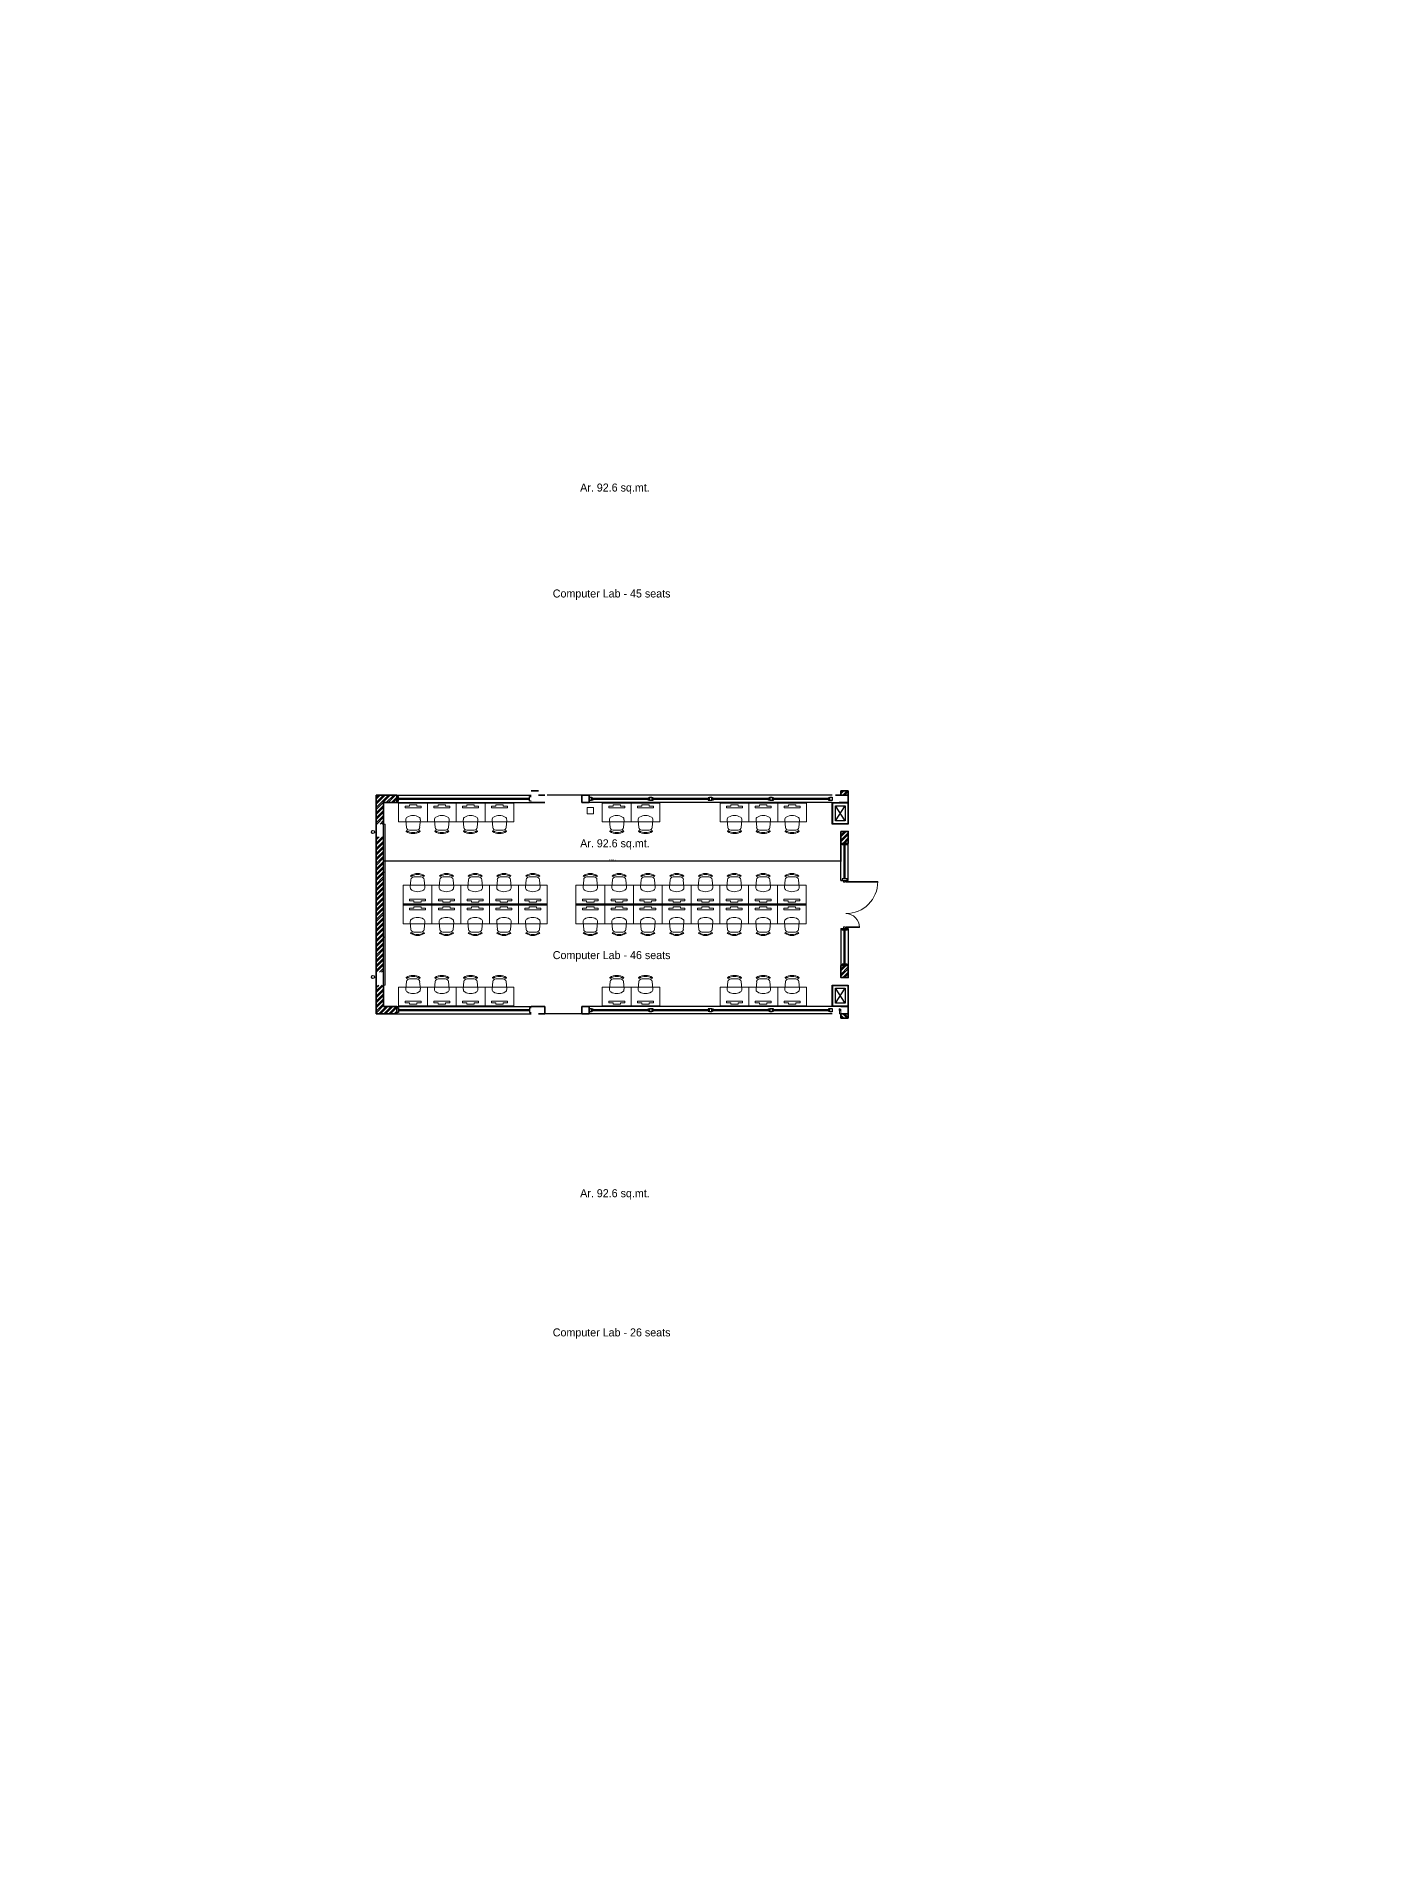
# Model space of a CAD drawing. Header units: millimetres. Extents: x -276609 to 1081398, y -453808 to 472098.
# Drawn here: x -276609 to -234277, y -453808 to -396810 of the extents above; entities that cross this region are included whole.
import ezdxf

# ---------------------------------------------------------------- set-up
doc = ezdxf.new("R2010")
doc.units = ezdxf.units.MM
doc.header["$MEASUREMENT"] = 0
for name, color, linetype in [('A-Anno Tags', 6, 'Continuous'), ('A-Elevation', 4, 'Continuous'), ('A-Steps', 3, 'Continuous'), ('A-Wall Patt', 8, 'Continuous'), ('A-Window', 4, 'Continuous'), ('AREAS', 7, 'Continuous')]:
    doc.layers.add(name, color=color, linetype=linetype)
for name, color, linetype, lineweight in [('A-Detail Lines', 241, 'Continuous', 25), ('A-Door', 4, 'Continuous', 9), ('A-Wall Sec', 1, 'Continuous', 20), ('Flooring', 241, 'Continuous', 18), ('frntr', 42, 'Continuous', 13), ('Section lines', 8, 'Continuous', 13)]:
    doc.layers.add(name, color=color, linetype=linetype, lineweight=lineweight)
doc.layers.add('I-Furniture', color=7, linetype='Continuous', lineweight=20, true_color=0xb35900)
doc.styles.get("Standard").update_dxf_attribs({"font": ''})
doc.styles.get('Standard').set_extended_font_data('Gill Sans MT')
doc.dimstyles.new('IIITD_WD_L @ 20', dxfattribs={"dimscale": 20, "dimtxt": 2.5, "dimasz": 1, "dimexe": 0.5, "dimexo": 0.25, "dimgap": 0.3, "dimtad": 1, "dimdec": 0, "dimrnd": 1, "dimzin": 0, "dimdsep": 46, "dimtxsty": 'Standard', "dimblk": 'ARCHTICK', "dimcen": 0.2, "dimdle": 1, "dimclrd": 8, "dimclre": 9, "dimclrt": 256, "dimadec": 0, "dimazin": 0, "dimtfac": 1, "dimtdec": 0, "dimtofl": 0, "dimtmove": 0, "dimatfit": 0, "dimfxl": 1, "dimtolj": 1, "dimtzin": 0, "dimlwd": -1, "dimlwe": -1, "dimarcsym": 0})

# ---------------------------------------------------------------- blocks, each defined once
blk = doc.blocks.new('ergerg')
at = {"layer": 'A-Window', "color": 2, "lineweight": 60}
for p, q in [((-540364, -109208), (-542090, -109208)), ((-538483, -109208), (-540209, -109208)), ((-536601, -109208), (-538328, -109208)), ((-534720, -109208), (-536446, -109208))]:
    blk.add_line(p, q, dxfattribs=at)
at = {"layer": 'A-Window'}
for points in [[(-534605, -109093), (-542205, -109093)], [(-534605, -109323), (-542205, -109323)]]:
    blk.add_lwpolyline(points, dxfattribs=at)
for points in [[(-542130, -109158), (-542130, -109258), (-542205, -109258), (-542205, -109158)], [(-542130, -109171), (-542090, -109171), (-542090, -109246), (-542130, -109246)], [(-540364, -109171), (-540324, -109171), (-540324, -109246), (-540364, -109246)], [(-540249, -109158), (-540249, -109258), (-540324, -109258), (-540324, -109158)], [(-540209, -109171), (-540249, -109171), (-540249, -109246), (-540209, -109246)], [(-538443, -109171), (-538483, -109171), (-538483, -109246), (-538443, -109246)], [(-538368, -109158), (-538368, -109258), (-538443, -109258), (-538443, -109158)], [(-538368, -109171), (-538328, -109171), (-538328, -109246), (-538368, -109246)], [(-536601, -109171), (-536561, -109171), (-536561, -109246), (-536601, -109246)], [(-536486, -109158), (-536486, -109258), (-536561, -109258), (-536561, -109158)], [(-536446, -109171), (-536486, -109171), (-536486, -109246), (-536446, -109246)], [(-534680, -109171), (-534720, -109171), (-534720, -109246), (-534680, -109246)], [(-534605, -109158), (-534605, -109258), (-534680, -109258), (-534680, -109158)]]:
    blk.add_lwpolyline(points, close=True, dxfattribs=at)
blk = doc.blocks.new('Duct Plan')
at = {"layer": 'A-Detail Lines'}
for p, q in [((-490003, -40799), (-490303, -40329)), ((-490303, -40799), (-490003, -40329))]:
    blk.add_line(p, q, dxfattribs=at)
blk.add_lwpolyline([(-490003, -40329), (-490003, -40799), (-490303, -40799), (-490303, -40329)], close=True, dxfattribs=at)
at = {"layer": 'A-Window'}
for points in [[(-489903, -40229), (-489903, -40899), (-490403, -40899), (-490403, -40229)], [(-489915, -40241), (-489915, -40887), (-490391, -40887), (-490391, -40241)]]:
    blk.add_lwpolyline(points, close=True, dxfattribs=at)
blk = doc.blocks.new('w6')
at = {"layer": 'A-Window', "color": 2, "lineweight": 60}
blk.add_line((-503968, -64799), (-499868, -64799), dxfattribs=at)
at = {"layer": 'A-Window'}
for points in [[(-504018, -64684), (-499818, -64684)], [(-504018, -64724), (-503968, -64724), (-503968, -64874), (-504018, -64874)], [(-504018, -64914), (-499818, -64914)], [(-499818, -64724), (-499868, -64724), (-499868, -64874), (-499818, -64874)]]:
    blk.add_lwpolyline(points, dxfattribs=at)
blk = doc.blocks.new('Big Door Garbage')
at = {"layer": 'A-Door', "color": 5, "lineweight": 18}
for p, q in [((-12550, 128778), (-12500, 128778)), ((-12550, 128703), (-12550, 128778)), ((-12550, 128703), (-12515, 128703)), ((-12515, 128738), (-12500, 128738)), ((-12515, 128703), (-12515, 128738)), ((-12515, 128703), (-12515, 128273)), ((-12499, 128703), (-12515, 128703)), ((-12500, 128778), (-12500, 128738)), ((-12499, 128703), (-12499, 128273)), ((-11101, 128703), (-11101, 127703)), ((-11101, 128703), (-11085, 128703)), ((-11100, 128778), (-11100, 128738)), ((-11050, 128778), (-11100, 128778)), ((-11085, 128738), (-11100, 128738)), ((-11085, 128703), (-11085, 128738)), ((-11050, 128703), (-11085, 128703)), ((-11085, 128703), (-11085, 127703)), ((-11050, 128703), (-11050, 128778))]:
    blk.add_line(p, q, dxfattribs=at)
at = {"layer": 'A-Door', "lineweight": 18}
for centre, radius, start, end in [((-12515, 128703), 430, 270, 0), ((-11085, 128703), 1000, 180, 270)]:
    blk.add_arc(centre, radius, start, end, dxfattribs=at)
blk = doc.blocks.new('sertyrhye')
at = {"layer": 'A-Window', "color": 2, "lineweight": 60}
for p, q in [((303603, 191860), (303603, 192920)), ((303603, 190260), (303603, 189200))]:
    blk.add_line(p, q, dxfattribs=at)
at = {"layer": 'A-Window'}
for p, q in [((303488, 191810), (303718, 191810)), ((303488, 190310), (303718, 190310))]:
    blk.add_line(p, q, dxfattribs=at)
for points in [[(303488, 191810), (303488, 192970)], [(303678, 192970), (303678, 192920), (303528, 192920), (303528, 192970)], [(303718, 191810), (303718, 192970)], [(303678, 191810), (303678, 191860), (303528, 191860), (303528, 191810)], [(303488, 190310), (303488, 189150)], [(303678, 190310), (303678, 190260), (303528, 190260), (303528, 190310)], [(303718, 190310), (303718, 189150)], [(303678, 189150), (303678, 189200), (303528, 189200), (303528, 189150)]]:
    blk.add_lwpolyline(points, dxfattribs=at)
at = {"layer": 'A-Detail Lines', "rotation": 90}
blk.add_blockref('Big Door Garbage', (432343, 202860), dxfattribs=at)
blk = doc.blocks.new('chair1')
at = {"layer": 'I-Furniture'}
for p, q in [((-320, 228), (-84, 207)), ((1, 115), (1, -115)), ((16, 201), (42, 219)), ((-320, -228), (-84, -207)), ((16, -201), (42, -219))]:
    blk.add_line(p, q, dxfattribs=at)
for centre, radius, start, end in [((-108, 0), 351, 148.407, 211.593), ((-328, 135), 92.9, 85.0303, 148.407), ((-92, 115), 92.9, 0, 85.0303), ((-278, 0), 356, 325.6197, 34.3803), ((-278, 0), 387, 325.6197, 34.3803), ((-328, -135), 92.9, 211.593, 274.9697), ((-92, -115), 92.9, 274.9697, 0)]:
    blk.add_arc(centre, radius, start, end, dxfattribs=at)
blk = doc.blocks.new('lib')
at = {"layer": 'frntr'}
for points in [[(-13156, -13242), (-13156, -12342), (-12556, -12342), (-12556, -13242)], [(-13156, -12342), (-13134, -12342), (-13134, -13242), (-13156, -13242)], [(-13043, -12677), (-13085, -12677), (-13085, -12907), (-13043, -12907), (-13043, -13042), (-12993, -13042), (-12993, -12542), (-13043, -12542)]]:
    blk.add_lwpolyline(points, close=True, dxfattribs=at)
at = {"layer": 'frntr', "xscale": -1, "rotation": 180}
blk.add_blockref('chair1', (-12296, -12792), dxfattribs=at)
blk = doc.blocks.new('A$C01972C47')
at = {"layer": 'A-Anno Tags', "char_height": 250, "width": 3833.17, "attachment_point": 7}
for s, insert in [('\\pi92.653;Computer Lab - 45 seats', (5428, -5338)), ('\\pi92.653;Computer Lab - 46 seats', (5428, -16638)), ('\\pi92.653;Computer Lab - 26 seats', (5428, -28428))]:
    blk.add_mtext(s, dxfattribs=dict(at, insert=insert))
at = {"layer": 'AREAS', "char_height": 250, "width": 2380.42, "attachment_point": 1}
for insert in [(6377, -1702), (6377, -12820), (6377, -23753)]:
    blk.add_mtext('\\pt2500;Ar. 92.6 sq.mt.', dxfattribs=dict(at, insert=insert))
blk = doc.blocks.new('_ArchTick')
at = {"color": 0, "linetype": 'ByBlock', "const_width": 0.15}
blk.add_lwpolyline([(-0.5, -0.5), (0.5, 0.5)], dxfattribs=at)
blk = doc.blocks.new('*D460')
at = {"color": 9, "transparency": 16777216}
for p, q in [((-265759, -422030), (-265759, -422585)), ((-251459, -422030), (-251459, -422585))]:
    blk.add_line(p, q, dxfattribs=at)
at = {"color": 8, "transparency": 16777216}
blk.add_line((-251439, -422575), (-265779, -422575), dxfattribs=at)
at = {"color": 8, "transparency": 16777216, "xscale": 20, "yscale": 20, "zscale": 20, "rotation": 180}
blk.add_blockref('_ArchTick', (-265759, -422575), dxfattribs=at)
at = {"color": 8, "transparency": 16777216, "xscale": 20, "yscale": 20, "zscale": 20}
blk.add_blockref('_ArchTick', (-251459, -422575), dxfattribs=at)
at = {"transparency": 16777216, "insert": (-258609, -422544), "char_height": 50, "attachment_point": 5}
blk.add_mtext('\\A1;14300', dxfattribs=at)

msp = doc.modelspace()

# ---------------------------------------------------------------- hatches: boundary and pattern name
at = {"layer": 'A-Wall Patt'}
h = msp.add_hatch(dxfattribs=at)
h.set_pattern_fill('ANSI32', color=256, scale=300, style=0)
h.set_pattern_definition([(45, (282876.64, -237015.74), (-79.549513, 79.549513), []), (45, (282929.67, -237015.74), (-79.549513, 79.549513), [])])
h.paths.add_polyline_path([(-265343.5, -427119.7), (-265758.5, -427119.7), (-265758.5, -427234.7), (-265343.5, -427234.7)])
h.paths.add_polyline_path([(-265343.5, -427234.7), (-265758.5, -427234.7), (-265758.5, -427349.7), (-265343.5, -427349.7)])
h.paths.add_polyline_path([(-265343.5, -420519.7), (-265758.5, -420519.7), (-265758.5, -420634.7), (-265343.5, -420634.7)])
h.paths.add_polyline_path([(-265343.5, -420634.7), (-265758.5, -420634.7), (-265758.5, -420749.7), (-265343.5, -420749.7)])
h.paths.add_polyline_path([(-265873.5, -420519.7), (-265988.5, -420519.7), (-265988.5, -421419.7), (-265873.5, -421419.7)])
h.paths.add_polyline_path([(-265758.5, -420519.7), (-265873.5, -420519.7), (-265873.5, -421419.7), (-265758.5, -421419.7)])
h.paths.add_polyline_path([(-265873.5, -421819.7), (-265988.5, -421819.7), (-265988.5, -426049.7), (-265873.5, -426049.7)])
h.paths.add_polyline_path([(-265758.5, -421819.7), (-265873.5, -421819.7), (-265873.5, -426049.7), (-265758.5, -426049.7)])
h.paths.add_polyline_path([(-265758.5, -426449.7), (-265873.5, -426449.7), (-265873.5, -427349.7), (-265758.5, -427349.7)])
h.paths.add_polyline_path([(-265873.5, -426449.7), (-265988.5, -426449.7), (-265988.5, -427349.7), (-265873.5, -427349.7)])
h.paths.add_polyline_path([(-247364.8, -427624.5), (-247174.6, -427624.5), (-247174.6, -427367), (-247364.8, -427367)], flags=9)
h.paths.add_polyline_path([(-247379.5, -427379.7), (-247159.9, -427379.7), (-247159.9, -427127.7), (-247379.5, -427127.7)], flags=9)
h.paths.add_polyline_path([(-267338.1, -413107.2), (-267338.1, -412077.2), (-266888.1, -412077.2), (-266888.1, -413107.2)], flags=9)
h.paths.add_polyline_path([(-267338.1, -418759.7), (-267338.1, -417809.7), (-266888.1, -417809.7), (-266888.1, -418759.7)], flags=9)
h.paths.add_polyline_path([(-267338.1, -424409.7), (-267338.1, -423459.7), (-266888.1, -423459.7), (-266888.1, -424409.7)], flags=9)
h.paths.add_polyline_path([(-267338.1, -430059.7), (-267338.1, -429109.7), (-266888.1, -429109.7), (-266888.1, -430059.7)], flags=9)
h.paths.add_polyline_path([(-263587.3, -420292), (-263398.6, -420292), (-263398.6, -420039.1), (-263587.3, -420039.1)], flags=9)
h.paths.add_polyline_path([(-263623.5, -420048), (-263362.3, -420048), (-263362.3, -419796), (-263623.5, -419796)], flags=9)
h.paths.add_polyline_path([(-263689.7, -428019.1), (-263501, -428019.1), (-263501, -427766.2), (-263689.7, -427766.2)], flags=9)
h.paths.add_polyline_path([(-263726, -427775.1), (-263464.8, -427775.1), (-263464.8, -427523.1), (-263726, -427523.1)], flags=9)
h.paths.add_polyline_path([(-263575, -431822.1), (-263386.3, -431822.1), (-263386.3, -431569.3), (-263575, -431569.3)], flags=9)
h.paths.add_polyline_path([(-263611.2, -431578.1), (-263350, -431578.1), (-263350, -431326.1), (-263611.2, -431326.1)], flags=9)
h.paths.add_polyline_path([(-263809.7, -416532.1), (-263621, -416532.1), (-263621, -416279.2), (-263809.7, -416279.2)], flags=9)
h.paths.add_polyline_path([(-263846, -416288.1), (-263584.8, -416288.1), (-263584.8, -416036.1), (-263846, -416036.1)], flags=9)
h.paths.add_polyline_path([(-271624.1, -424173.5), (-271144.5, -424173.5), (-271144.5, -423685.9), (-271624.1, -423685.9)], flags=9)
h.paths.add_polyline_path([(-270398.8, -424165.4), (-269947.4, -424165.4), (-269947.4, -423693.9), (-270398.8, -423693.9)], flags=9)
h.paths.add_polyline_path([(-247294.8, -434954.3), (-246761.1, -434954.3), (-246761.1, -435329.3), (-247294.8, -435329.3)], flags=9)
h.paths.add_polyline_path([(-250678.8, -411987.2), (-248185.7, -411987.2), (-248185.7, -412371.2), (-250678.8, -412371.2)], flags=9)
h.paths.add_polyline_path([(-255207.7, -433321.8), (-252534.7, -433321.8), (-252534.7, -433707.2), (-255207.7, -433707.2)], flags=9)
h.paths.add_polyline_path([(-255385.6, -421813.2), (-252712.6, -421813.2), (-252712.6, -422198.6), (-255385.6, -422198.6)], flags=9)
h.paths.add_polyline_path([(-255228.9, -414237.8), (-252555.9, -414237.8), (-252555.9, -414623.2), (-255228.9, -414623.2)], flags=9)
h.paths.add_polyline_path([(-262588, -407192.8), (-262170.1, -407192.8), (-262170.1, -407539.6), (-262588, -407539.6)], flags=9)
h.paths.add_polyline_path([(-264954.4, -403898), (-262151.6, -403898), (-262151.6, -404283.4), (-264954.4, -404283.4)], flags=9)
h.paths.add_polyline_path([(-243187.5, -425006), (-241588.9, -425006), (-241588.9, -425248.7), (-243187.5, -425248.7)], flags=9)
h.paths.add_polyline_path([(-248089.5, -441171.4), (-246490.9, -441171.4), (-246490.9, -441414.1), (-248089.5, -441414.1)], flags=9)
h.paths.add_polyline_path([(-243875.4, -424622.6), (-241829, -424622.6), (-241829, -424998.6), (-243875.4, -424998.6)], flags=9)
h.paths.add_polyline_path([(-248911.7, -440782.6), (-246852.5, -440782.6), (-246852.5, -441163), (-248911.7, -441163)], flags=9)
h.paths.add_polyline_path([(-262325.4, -408314.9), (-261788.4, -408314.9), (-261788.4, -408689.9), (-262325.4, -408689.9)], flags=9)
h.paths.add_polyline_path([(-264894.1, -404466.5), (-262481.2, -404470), (-262483, -405726.6), (-264895.9, -405723.1)], flags=9)
h.paths.add_polyline_path([(-262325.4, -406574.7), (-261814, -406574.7), (-261814, -406955), (-262325.4, -406955)], flags=9)
h.paths.add_polyline_path([(-245263.7, -436825.9), (-243665.1, -436825.9), (-243665.1, -437069.3), (-245263.7, -437069.3)], flags=9)
h.paths.add_polyline_path([(-247792, -429634.3), (-246193.3, -429634.3), (-246193.3, -429877.1), (-247792, -429877.1)], flags=9)
h.paths.add_polyline_path([(-244949.3, -434308.4), (-243350.6, -434308.4), (-243350.6, -434551.2), (-244949.3, -434551.2)], flags=9)
h.paths.add_polyline_path([(-244977.1, -431754.6), (-243496.8, -431754.6), (-243496.8, -431997.4), (-244977.1, -431997.4)], flags=9)
h.paths.add_polyline_path([(-245347.4, -427300.4), (-243867, -427300.4), (-243867, -427543.2), (-245347.4, -427543.2)], flags=9)
h.paths.add_polyline_path([(-244743.8, -433933.4), (-243977.2, -433933.4), (-243977.2, -434313.6), (-244743.8, -434313.6)], flags=9)
h.paths.add_polyline_path([(-247871.2, -428789.2), (-246146.3, -428789.2), (-246146.3, -429595.8), (-247871.2, -429595.8)], flags=9)
h.paths.add_polyline_path([(-244922.4, -430926.2), (-243660, -430926.2), (-243660, -431732.8), (-244922.4, -431732.8)], flags=9)
h.paths.add_polyline_path([(-245332.5, -426422.6), (-244070.2, -426422.6), (-244070.2, -427229.2), (-245332.5, -427229.2)], flags=9)
h.paths.add_polyline_path([(-246404.5, -416479.1), (-244880.6, -416479.1), (-244880.6, -416864.5), (-246404.5, -416864.5)], flags=9)
h.paths.add_polyline_path([(-259714.2, -426500.7), (-258115.6, -426500.7), (-258115.6, -426743.6), (-259714.2, -426743.6)], flags=9)
h.paths.add_polyline_path([(-268569.3, -441521.9), (-267995, -441521.9), (-267995, -442234.4), (-268569.3, -442234.4)], flags=9)
h.paths.add_polyline_path([(-268688.4, -406093.5), (-267993.4, -406093.5), (-267993.4, -406806), (-268688.4, -406806)], flags=9)
h.paths.add_polyline_path([(-268654.1, -437266.5), (-267910.3, -437266.5), (-267910.3, -438002.9), (-268654.1, -438002.9)], flags=9)
h.paths.add_polyline_path([(-268600.3, -432478.5), (-268124.8, -432478.5), (-268124.8, -433191), (-268600.3, -433191)], flags=9)
h.paths.add_polyline_path([(-268537, -425978.5), (-268027.3, -425978.5), (-268027.3, -426691), (-268537, -426691)], flags=9)
h.paths.add_polyline_path([(-268588.8, -421178.5), (-267951.3, -421178.5), (-267951.3, -421891), (-268588.8, -421891)], flags=9)
h.paths.add_polyline_path([(-268633.1, -414666.5), (-267931.2, -414666.5), (-267931.2, -415402.9), (-268633.1, -415402.9)], flags=9)
h.paths.add_polyline_path([(-268623.5, -409793.5), (-268101.5, -409793.5), (-268101.5, -410506), (-268623.5, -410506)], flags=9)
h.paths.add_polyline_path([(-265505.3, -398769.2), (-265505.3, -399328.3), (-266241.7, -399328.3), (-266241.7, -398769.2)], flags=9)
h.paths.add_polyline_path([(-241940.7, -396810), (-241940.7, -397370.1), (-242665.1, -397370.1), (-242665.1, -396810)], flags=9)
h.paths.add_polyline_path([(-241075.7, -398602.7), (-241075.7, -398961.9), (-241788.2, -398961.9), (-241788.2, -398602.7)], flags=9)
h.paths.add_polyline_path([(-260499.7, -398627.5), (-260499.7, -399166.3), (-261224.2, -399166.3), (-261224.2, -398627.5)], flags=9)
h.paths.add_polyline_path([(-255693.7, -398631.7), (-255693.7, -399162.1), (-256430.1, -399162.1), (-256430.1, -398631.7)], flags=9)
h.paths.add_polyline_path([(-250899.7, -398622.8), (-250899.7, -399171), (-251624.2, -399171), (-251624.2, -398622.8)], flags=9)
h.paths.add_polyline_path([(-247599.7, -398612.2), (-247599.7, -399181.6), (-248324.2, -399181.6), (-248324.2, -398612.2)], flags=9)
h.paths.add_polyline_path([(-242793.7, -398619.3), (-242793.7, -399174.5), (-243530.1, -399174.5), (-243530.1, -398619.3)], flags=9)
h.paths.add_polyline_path([(-246253.3, -424354.9), (-244772.9, -424354.9), (-244772.9, -424597.8), (-246253.3, -424597.8)], flags=9)
h.paths.add_polyline_path([(-246783.3, -423896.1), (-244414.9, -423896.1), (-244414.9, -424281.5), (-246783.3, -424281.5)], flags=9)
h.paths.add_polyline_path([(-251372.5, -422848.2), (-248959.6, -422851.7), (-248961.4, -424108.4), (-251374.3, -424104.8)], flags=9)
h.paths.add_polyline_path([(-259439.3, -434028.5), (-257799.1, -434028.5), (-257799.1, -434271), (-259439.3, -434271)], flags=9)
h.paths.add_polyline_path([(-259651.9, -433168.9), (-257191.4, -433168.9), (-257191.4, -433974.1), (-259651.9, -433974.1)], flags=9)
h.paths.add_polyline_path([(-257364.1, -413699.3), (-255765.5, -413699.3), (-255765.5, -413942.1), (-257364.1, -413942.1)], flags=9)
h.paths.add_polyline_path([(-259937, -425507.1), (-257476.5, -425507.1), (-257476.5, -426312.4), (-259937, -426312.4)], flags=9)
h.paths.add_polyline_path([(-257733.9, -412786.6), (-255273.4, -412786.6), (-255273.4, -413591.8), (-257733.9, -413591.8)], flags=9)
h.paths.add_polyline_path([(-245485.9, -437216.6), (-245485.9, -437538.8), (-245710.9, -437538.8), (-245710.9, -437216.6)], flags=9)
h.paths.add_polyline_path([(-244114.1, -439061.8), (-244114.1, -439338.7), (-244342.3, -439338.7), (-244342.3, -439061.8)], flags=9)
h.paths.add_polyline_path([(-244751, -437575.5), (-244751, -437865), (-244982, -437865), (-244982, -437575.5)], flags=9)
h.paths.add_polyline_path([(-244718.5, -439975.5), (-244718.5, -440258.5), (-244950.4, -440258.5), (-244950.4, -439975.5)], flags=9)
h.paths.add_polyline_path([(-244109.8, -439975.5), (-244109.8, -440260.8), (-244341, -440260.8), (-244341, -439975.5)], flags=9)
h.paths.add_polyline_path([(-244366.7, -437254.6), (-244366.7, -437543.4), (-244591.7, -437543.4), (-244591.7, -437254.6)], flags=9)
h.paths.add_polyline_path([(-244793.2, -436545.3), (-244793.2, -436852.1), (-245021.3, -436852.1), (-245021.3, -436545.3)], flags=9)
h.paths.add_polyline_path([(-250702.1, -417267.9), (-248272.5, -417267.9), (-248272.5, -418075.2), (-250702.1, -418075.2)], flags=9)
h.paths.add_polyline_path([(-250134.9, -418539.8), (-248613.8, -418539.8), (-248613.8, -418931.2), (-250134.9, -418931.2)], flags=9)
h.paths.add_polyline_path([(-246242.6, -413238.6), (-244715.9, -413238.6), (-244715.9, -413482.1), (-246242.6, -413482.1)], flags=9)
h.paths.add_polyline_path([(-242159.3, -439710.7), (-242162.8, -437297.8), (-240906.2, -437296), (-240902.7, -439708.9)], flags=9)
h.paths.add_polyline_path([(-246492.2, -412773.2), (-244590, -412773.2), (-244590, -413157.3), (-246492.2, -413157.3)], flags=9)
h.paths.add_polyline_path([(-250330.1, -425015.9), (-250330.1, -425552.9), (-250705.1, -425552.9), (-250705.1, -425015.9)], flags=9)
h.paths.add_polyline_path([(-242603.2, -451966), (-236254.4, -451966), (-236254.4, -453626.1), (-242603.2, -453626.1)], flags=9)
h.paths.add_polyline_path([(-242556.5, -449347.6), (-234276.9, -449347.6), (-234276.9, -451634.8), (-242556.5, -451634.8)], flags=9)
h.paths.add_polyline_path([(-242568, -448974.1), (-240094.8, -448974.1), (-240094.8, -450195.6), (-242568, -450195.6)], flags=9)
h.paths.add_polyline_path([(-254761.8, -452800.1), (-251645.4, -452800.1), (-251645.4, -453637.3), (-254761.8, -453637.3)], flags=9)
h.paths.add_polyline_path([(-254761.8, -451874.4), (-249983.2, -451874.4), (-249983.2, -452792), (-254761.8, -452792)], flags=9)
h.paths.add_polyline_path([(-261208.9, -452907.8), (-257826.9, -452907.8), (-257826.9, -453807.8), (-261208.9, -453807.8)], flags=9)
h.paths.add_polyline_path([(-276609.3, -449827.3), (-262388.9, -449827.3), (-262388.9, -453771), (-276609.3, -453771)], flags=9)
h.paths.add_polyline_path([(-254825.4, -450922.2), (-246677.5, -450922.2), (-246677.5, -451759.3), (-254825.4, -451759.3)], flags=9)
h = msp.add_hatch(dxfattribs=at)
h.set_pattern_fill('ANSI32', color=256, scale=300, style=0)
h.set_pattern_definition([(45, (248274.4, -363621.15), (-79.549513, 79.549513), []), (45, (248327.43, -363621.15), (-79.549513, 79.549513), [])])
h.paths.add_polyline_path([(-251228.5, -420384.7), (-251343.5, -420384.7), (-251343.5, -420519.7), (-251228.5, -420519.7)])
h.paths.add_polyline_path([(-251343.5, -420384.7), (-251458.5, -420384.7), (-251458.5, -420519.7), (-251343.5, -420519.7)])
h = msp.add_hatch(dxfattribs=at)
h.set_pattern_fill('ANSI32', color=256, scale=300, style=0)
h.set_pattern_definition([(45, (-554946.57, -614994.74), (-79.549513, 79.549513), []), (45, (-554893.54, -614994.74), (-79.549513, 79.549513), [])])
h.paths.add_polyline_path([(-251228.5, -421649.7), (-251458.5, -421649.7), (-251458.5, -422024.7), (-251228.5, -422024.7)])
h = msp.add_hatch(dxfattribs=at)
h.set_pattern_fill('ANSI32', color=256, scale=300, style=0)
h.set_pattern_definition([(45, (-554946.57, -619189.74), (-79.549513, 79.549513), []), (45, (-554893.54, -619189.74), (-79.549513, 79.549513), [])])
h.paths.add_polyline_path([(-251228.5, -425844.7), (-251458.5, -425844.7), (-251458.5, -426219.7), (-251228.5, -426219.7)])
h = msp.add_hatch(dxfattribs=at)
h.set_pattern_fill('ANSI32', color=256, scale=300, style=0)
h.set_pattern_definition([(315, (248274.4, -484248.26), (-79.549513, -79.549513), []), (315, (248327.43, -484248.26), (-79.549513, -79.549513), [])])
h.paths.add_polyline_path([(-251228.5, -427484.7), (-251343.5, -427484.7), (-251343.5, -427349.7), (-251228.5, -427349.7)])
h.paths.add_polyline_path([(-251343.5, -427484.7), (-251458.5, -427484.7), (-251458.5, -427349.7), (-251343.5, -427349.7)])

# ---------------------------------------------------------------- linework, layer by layer
at = {"layer": 'A-Elevation'}
for p, q in [((-259558.5, -420519.7), (-260643.5, -420519.7)), ((-259558.5, -427349.7), (-260758.5, -427349.7))]:
    msp.add_line(p, q, dxfattribs=at)
at = {"layer": 'A-Steps'}
for centre in [(-266088.5, -421669.7), (-266088.5, -426199.7)]:
    msp.add_circle(centre, 50, dxfattribs=at)
at = {"layer": 'A-Wall Sec', "lineweight": 35}
for p, q in [((-265988.5, -427349.7), (-265988.5, -420519.7)), ((-265988.5, -420519.7), (-265343.5, -420519.7)), ((-265343.5, -420519.7), (-265343.5, -420749.7)), ((-261143.5, -420384.7), (-260913.5, -420384.7)), ((-260713.5, -420519.7), (-260913.5, -420519.7)), ((-259558.5, -420749.7), (-259558.5, -420519.7)), ((-259558.5, -420519.7), (-259328.5, -420519.7)), ((-259328.5, -420519.7), (-259328.5, -420749.7)), ((-251228.5, -420519.7), (-251628.5, -420519.7)), ((-251228.5, -420384.7), (-251458.5, -420384.7)), ((-251458.5, -420384.7), (-251458.5, -420519.7)), ((-251228.5, -420749.7), (-251228.5, -420384.7)), ((-265758.5, -427119.7), (-265758.5, -420749.7)), ((-265343.5, -420749.7), (-265758.5, -420749.7)), ((-261143.5, -420749.7), (-260713.5, -420749.7)), ((-259328.5, -420749.7), (-259558.5, -420749.7)), ((-251513.5, -420749.7), (-251228.5, -420749.7)), ((-265988.5, -427349.7), (-265343.5, -427349.7)), ((-265343.5, -427119.7), (-265758.5, -427119.7)), ((-265343.5, -427349.7), (-265343.5, -427119.7)), ((-260713.5, -427119.7), (-261143.5, -427119.7)), ((-260713.5, -427349.7), (-260913.5, -427349.7)), ((-260713.5, -427349.7), (-260713.5, -427119.7)), ((-259558.5, -427349.7), (-259558.5, -427119.7)), ((-259558.5, -427119.7), (-259328.5, -427119.7)), ((-259328.5, -427349.7), (-259558.5, -427349.7)), ((-259328.5, -427119.7), (-259328.5, -427349.7)), ((-251458.5, -427119.7), (-251228.5, -427119.7)), ((-251458.5, -427484.7), (-251458.5, -427349)), ((-251228.5, -427349.7), (-251458.5, -427349.7)), ((-251228.5, -427484.7), (-251228.5, -427119.7)), ((-251228.5, -427484.7), (-251458.5, -427484.7))]:
    msp.add_line(p, q, dxfattribs=at)
for points in [[(-251458.5, -421649.7), (-251228.5, -421649.7), (-251228.5, -422024.7), (-251458.5, -422024.7)], [(-251458.5, -425844.7), (-251228.5, -425844.7), (-251228.5, -426219.7), (-251458.5, -426219.7)]]:
    msp.add_lwpolyline(points, close=True, dxfattribs=at)
at = {"layer": 'frntr'}
msp.add_lwpolyline([(-259392.9, -420901.3), (-259192.9, -420901.3), (-259192.9, -421101.3), (-259392.9, -421101.3)], close=True, dxfattribs=at)
for points in [[(-265708.5, -424949.7), (-265708.5, -421419.7), (-265758.5, -421419.7), (-265758.5, -422919.7), (-265708.5, -422919.7), (-265708.5, -421419.7)], [(-265708.5, -424949.7), (-265708.5, -421419.7), (-265758.5, -421419.7), (-265758.5, -422919.7), (-265708.5, -422919.7), (-265708.5, -421419.7)], [(-265758.5, -422919.7), (-265758.5, -424963.3)], [(-265708.5, -426449.7), (-265708.5, -424949.7), (-265758.5, -424949.7), (-265758.5, -426449.7), (-265708.5, -426449.7)]]:
    msp.add_lwpolyline(points, dxfattribs=at)
at = {"layer": 'Section lines'}
for p, q in [((-251510.9, -427241.9), (-251510.9, -427189.7)), ((-251510.9, -427189.7), (-251498.5, -427189.7)), ((-251498.5, -427241.9), (-251510.9, -427241.9)), ((-251498.5, -427253.9), (-251508.5, -427253.9)), ((-251508.5, -427253.9), (-251508.5, -427349.7)), ((-251508.5, -427349.7), (-251458.5, -427349.7)), ((-251508.5, -427349.7), (-251508.5, -427349.7)), ((-251498.5, -427253.9), (-251498.5, -427189.7)), ((-251458.5, -427199.7), (-251498.5, -427199.7)), ((-251458.5, -427349.7), (-251458.5, -427199.7)), ((-251458.5, -427265.8), (-251458.5, -427265.8))]:
    msp.add_line(p, q, dxfattribs=at)

# ---------------------------------------------------------------- block references
at = {"layer": 'A-Door'}
for name, p in [('Duct Plan', (238674.4, -380521.2)), ('sertyrhye', (-554946.6, -614994.7)), ('Duct Plan', (238674.4, -386221.2))]:
    msp.add_blockref(name, p, dxfattribs=at)
at = {"layer": 'A-Wall Sec'}
msp.add_blockref('A$C01972C47', (-265988.5, -409077.7), dxfattribs=at)
at = {"layer": 'A-Window', "xscale": -1, "rotation": 180}
msp.add_blockref('w6', (238674.4, -485434.1), dxfattribs=at)
at = {"layer": 'A-Window'}
msp.add_blockref('w6', (238674.4, -362435.3), dxfattribs=at)
at = {"layer": 'Flooring'}
for p in [(282876.6, -311426.3), (282876.6, -318026.3)]:
    msp.add_blockref('ergerg', p, dxfattribs=at)
at = {"layer": 'frntr', "rotation": 270}
for p in [(-252044.3, -433905.4), (-251144.3, -433905.4), (-250244.3, -433905.4), (-249344.3, -433905.4), (-245676.7, -433905.4), (-244776.7, -433905.4), (-241994.2, -433905.4), (-241094.2, -433905.4), (-240194.2, -433905.4), (-251901.8, -437090.4), (-251001.8, -437090.4), (-250101.8, -437090.4), (-249201.8, -437090.4), (-248301.8, -437090.4), (-246501.7, -437090.4), (-245601.7, -437090.4), (-244701.7, -437090.4), (-243801.7, -437090.4), (-242901.7, -437090.4), (-242001.7, -437090.4), (-241101.7, -437090.4), (-240201.7, -437090.4)]:
    msp.add_blockref('lib', p, dxfattribs=at)
at = {"layer": 'frntr', "xscale": -1, "rotation": 270}
for p in [(-251901.8, -410779), (-251001.8, -410779), (-250101.8, -410779), (-249201.8, -410779), (-248301.8, -410779), (-246501.7, -410779), (-245601.7, -410779), (-244701.7, -410779), (-243801.7, -410779), (-242901.7, -410779), (-242001.7, -410779), (-241101.7, -410779), (-240201.7, -410779), (-252044.3, -413964), (-251144.3, -413964), (-250244.3, -413964), (-249344.3, -413964), (-245676.7, -413964), (-244776.7, -413964), (-241994.2, -413964), (-241094.2, -413964), (-240194.2, -413964)]:
    msp.add_blockref('lib', p, dxfattribs=at)

# ---------------------------------------------------------------- dimensions: what is measured, and where the dimension line sits
dim = msp.add_linear_dim(base=(-265758.5, -422575), p1=(-251458.5, -422024.7), p2=(-265758.5, -422024.7), dimstyle='IIITD_WD_L @ 20')
dim.commit()
dim.dimension.update_dxf_attribs({"geometry": '*D460', "text_midpoint": (-258608.5, -422544)})

doc.saveas('drawing.dxf')
